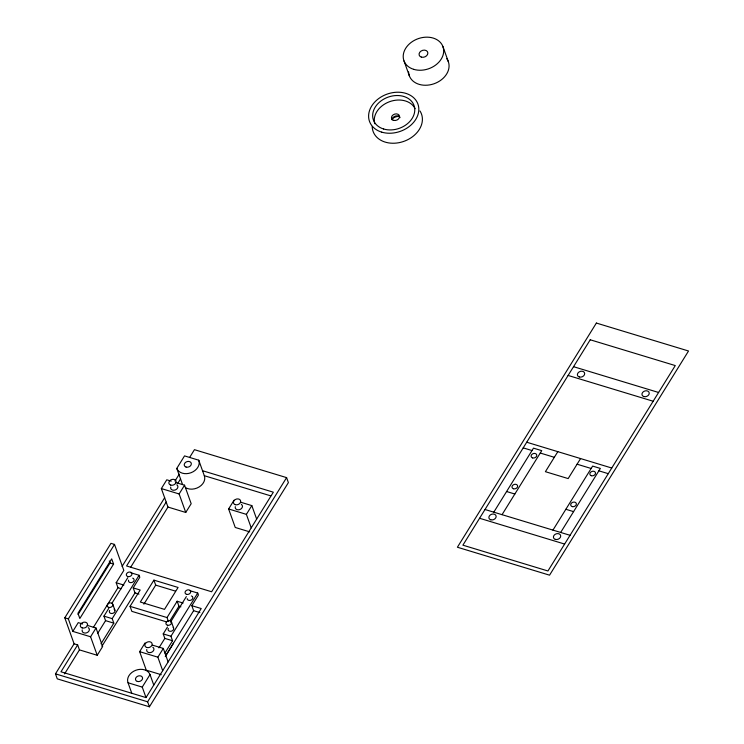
<?xml version="1.0" encoding="UTF-8"?>
<svg xmlns="http://www.w3.org/2000/svg" width="744" height="744" viewBox="0 0 744 744"><rect width="100%" height="100%" fill="white"/><g stroke="black" fill="none" stroke-linecap="round" stroke-linejoin="round"><path stroke-width="1.12" d="M189.581 457.523L194.444 449.674L286.598 477.62L288.393 482.624L149.423 706.8L57.26 678.854L55.474 673.85L74.093 643.811L64.793 617.818L110.958 543.343L114.511 544.413L123.82 570.416L116.176 582.738L117.971 587.741L93.298 627.536M74.093 643.811L77.655 644.89L79.441 649.884L97.213 655.278L90.591 636.78L72.819 631.386L68.346 618.896L114.511 544.413M78.083 614.507L110.038 562.994L109.275 560.911M113.59 564.073L79.831 618.496L77.953 613.251L111.684 558.874L113.59 564.073L110.038 562.994M72.819 631.386L78.25 622.626L82.696 623.974M130.805 567.04L167.977 507.064L161.355 488.576L166.786 479.806L171.232 481.154M182.327 483.916L176.784 468.413L184.54 455.895L198.76 460.211L204.312 475.704A11.727 9.012 -19.7 0 1 199.28 486.874A11.727 9.012 -19.7 0 1 185.414 487.571M122.09 566.389L164.647 497.736M174.989 481.061L179.239 474.188M77.655 644.89L60.971 671.795L146.01 697.593L201.224 608.536L191.84 605.69L198.434 595.051L197.718 593.052L189.99 590.708M166.182 502.07L126.573 565.97L211.622 591.759L273.346 492.193L202.517 470.71M177.565 483.712L180.541 478.913M64.551 673.915L79.441 649.884M90.591 636.78L96.023 628.02L87.141 625.323M167.977 507.064L185.749 512.458L179.127 493.96L184.559 485.2L175.668 482.503M97.641 633.423L105.564 620.645L103.955 616.144L108.838 608.257M111.898 603.328L127.782 577.697M101.007 643.793L113.813 623.146L112.195 618.645L139.091 575.27L130.842 572.768M101.909 646.294L134.999 592.903L133.213 587.909L139.807 577.27L139.091 575.27M97.213 655.278L102.644 646.517L96.023 628.02M185.749 512.458L191.18 503.697L184.559 485.2M166.637 621.91L131.846 611.354L130.051 606.351L140.179 590.02L133.213 587.909M153.906 580.134L140.328 602.036L164.508 609.373L178.086 587.462L153.906 580.134L155.701 585.128L143.89 604.184M161.271 674.706L146.27 670.158L139.649 651.66L145.08 642.9M249.686 531.848L235.244 527.468L228.622 508.97L234.053 500.21M168.46 621.566L167.028 617.567L177.146 601.236L183.117 603.049M170.004 620.645L178.941 606.23L177.146 601.236M158.956 647.866L164.824 638.399L163.215 633.907L167.474 627.034M170.516 622.124L186.344 596.595M162.694 670.679L157.868 657.184L163.299 648.424L152.585 645.169M251.23 527.868L246.394 514.364L251.825 505.604L240.721 502.237M164.917 653.055L172.552 640.742L170.943 636.241L197.718 593.052M146.01 697.593L142.253 687.093L150.018 674.576A11.727 9.012 -19.7 0 0 135.799 670.27A11.727 9.012 -19.7 0 0 128.033 682.778L131.79 693.278M165.819 655.548L193.626 610.684L191.84 605.69M165.28 656.645L173.445 643.244M149.423 706.8L147.628 701.797L286.598 477.62M493.793 512.17L533.485 448.148L541.734 450.65L502.042 514.671M557.823 451.664L545.408 471.687L568.165 478.587L580.58 458.564M552.95 530.109L592.633 466.088L600.361 468.432L560.669 532.453M573.54 366.69L658.589 392.479M568.109 375.45L653.158 401.239M526.715 442.224L611.763 468.023M523.218 447.879L531.997 450.538M540.246 453.04L554.327 457.309M577.084 464.209L591.154 468.478M598.874 470.822L608.257 473.668M565.859 509.287L573.587 511.621M506.599 491.524L514.839 494.025M485.014 509.51L570.053 535.299M479.582 518.27L564.622 544.059M204.312 475.704L270.704 495.848M161.355 488.576L179.127 493.96M228.622 508.97L246.394 514.364M155.701 585.128L175.482 591.127M116.176 582.738L123.867 585.072M117.971 587.741L121.263 588.736M134.999 592.903L138.979 594.112M178.941 606.23L180.932 606.834M193.626 610.684L199.885 612.582M130.051 606.351L167.028 617.567M163.215 633.907L170.943 636.241M103.955 616.144L112.195 618.645M164.824 638.399L172.552 640.742M105.564 620.645L113.813 623.146M64.793 617.818L68.346 618.896M139.649 651.66L157.868 657.184M128.033 682.778L142.253 687.093M55.474 673.85L147.628 701.797M442.875 46.454L448.251 61.454M404.02 60.962L409.395 75.953M251.825 505.604L256.661 519.098M171.39 621.807L173.538 627.815M163.299 648.424L168.125 661.918M150.018 674.576L153.775 685.075M112.744 604.184L114.892 610.182M446.753 58.683A20.739 15.931 -19.7 0 1 433.892 83.812A20.739 15.931 -19.7 0 1 408.577 71.861M419.979 110.958A25.715 19.753 -19.7 0 1 403.108 141.62A25.715 19.753 -19.7 0 1 372.195 126.638M391.688 119.393A7.877 6.054 -19.7 0 1 398.97 116.399M374.781 123.746A21.567 16.573 -19.7 0 1 389.391 101.761A21.567 16.573 -19.7 0 1 415.106 108.698M392.181 119.951A4.148 3.19 -19.7 0 1 395.427 116.092A4.148 3.19 -19.7 0 1 400.058 117.608M176.793 484.818A3.729 2.864 -19.7 0 1 175.305 489.961A3.729 2.864 -19.7 0 1 170.729 487.078M241.354 504.395A3.729 2.864 -19.7 0 1 239.866 509.547A3.729 2.864 -19.7 0 1 235.29 506.664M88.257 627.638A3.729 2.864 -19.7 0 1 86.769 632.781A3.729 2.864 -19.7 0 1 82.203 629.898M192.445 596.632A2.902 2.232 -19.7 0 1 190.827 600.231A2.902 2.232 -19.7 0 1 187.19 598.595M191.385 595.963A2.902 2.232 -19.7 0 1 191.98 596.232M173.185 627.341A2.902 2.232 -19.7 0 1 171.222 631.238A2.902 2.232 -19.7 0 1 168.302 628.447M133.715 578.823A2.902 2.232 -19.7 0 1 131.735 582.533A2.902 2.232 -19.7 0 1 128.545 580.181M132.655 578.153A2.902 2.232 -19.7 0 1 133.25 578.423M114.13 609.271A2.902 2.232 -19.7 0 1 114.39 612.321A2.902 2.232 -19.7 0 1 110.605 613.307A2.902 2.232 -19.7 0 1 109.684 610.443M152.818 647.215A3.729 2.864 -19.7 0 1 151.33 652.367A3.729 2.864 -19.7 0 1 146.763 649.475M198.76 460.211A11.727 9.012 -19.7 0 1 191.003 472.728A11.727 9.012 -19.7 0 1 176.784 468.413M596.372 323.054L457.402 547.231L549.556 575.177L688.526 351.001L596.372 323.054M590.225 339.776L462.898 545.175L547.937 570.974L675.273 365.574L590.225 339.776M413.748 69.35A20.739 15.931 -19.7 0 0 443.694 50.555A20.739 15.931 -19.7 0 0 412.901 41.218A20.739 15.931 -19.7 0 0 413.748 69.35M421.337 57.111A4.51 3.469 -19.7 0 0 427.856 53.019A4.51 3.469 -19.7 0 0 421.16 50.992A4.51 3.469 -19.7 0 0 421.337 57.111M393.716 120.361A4.148 3.19 -19.7 0 0 399.547 116.417A4.148 3.19 -19.7 0 0 393.251 114.781A4.148 3.19 -19.7 0 0 393.716 120.361M381.691 132.134A25.715 19.753 -19.7 0 0 418.816 108.819A25.715 19.753 -19.7 0 0 380.64 97.241A25.715 19.753 -19.7 0 0 381.691 132.134M383.625 129A21.567 16.573 -19.7 0 0 414.771 109.452A21.567 16.573 -19.7 0 0 382.751 99.733A21.567 16.573 -19.7 0 0 383.625 129M82.203 627.927A3.729 2.864 -19.7 0 0 87.597 624.542A3.729 2.864 -19.7 0 0 82.054 622.858A3.729 2.864 -19.7 0 0 82.203 627.927M235.299 504.683A3.729 2.864 -19.7 0 0 240.693 501.298A3.729 2.864 -19.7 0 0 235.15 499.624A3.729 2.864 -19.7 0 0 235.299 504.683M186.521 594.344A2.902 2.232 -19.7 0 0 190.715 591.712A2.902 2.232 -19.7 0 0 186.4 590.401A2.902 2.232 -19.7 0 0 186.521 594.344M167.623 625.258A2.902 2.232 -19.7 0 0 171.566 622.365A2.902 2.232 -19.7 0 0 167.065 621.398A2.902 2.232 -19.7 0 0 167.623 625.258M127.791 576.535A2.902 2.232 -19.7 0 0 131.986 573.903A2.902 2.232 -19.7 0 0 127.67 572.592A2.902 2.232 -19.7 0 0 127.791 576.535M108.671 607.383A2.902 2.232 -19.7 0 0 112.856 604.751A2.902 2.232 -19.7 0 0 108.55 603.449A2.902 2.232 -19.7 0 0 108.671 607.383M146.763 647.503A3.729 2.864 -19.7 0 0 152.157 644.118A3.729 2.864 -19.7 0 0 146.615 642.435A3.729 2.864 -19.7 0 0 146.763 647.503M170.739 485.107A3.729 2.864 -19.7 0 0 176.133 481.721A3.729 2.864 -19.7 0 0 170.59 480.038A3.729 2.864 -19.7 0 0 170.739 485.107M186.065 467.065A3.646 2.809 -19.7 0 0 191.338 463.754A3.646 2.809 -19.7 0 0 185.916 462.117A3.646 2.809 -19.7 0 0 186.065 467.065M137.315 681.439A3.646 2.809 -19.7 0 0 142.588 678.128A3.646 2.809 -19.7 0 0 137.166 676.482A3.646 2.809 -19.7 0 0 137.315 681.439M579.288 376.985A3.729 2.864 -19.7 0 0 584.682 373.6A3.729 2.864 -19.7 0 0 579.139 371.916A3.729 2.864 -19.7 0 0 579.288 376.985M572.415 506.636A2.902 2.232 -19.7 0 0 576.358 503.744A2.902 2.232 -19.7 0 0 571.857 502.777A2.902 2.232 -19.7 0 0 572.415 506.636M555.312 539.381A3.729 2.864 -19.7 0 0 560.706 535.996A3.729 2.864 -19.7 0 0 555.164 534.313A3.729 2.864 -19.7 0 0 555.312 539.381M490.752 519.796A3.729 2.864 -19.7 0 0 496.146 516.41A3.729 2.864 -19.7 0 0 490.603 514.736A3.729 2.864 -19.7 0 0 490.752 519.796M591.313 475.723A2.902 2.232 -19.7 0 0 595.507 473.091A2.902 2.232 -19.7 0 0 591.192 471.78A2.902 2.232 -19.7 0 0 591.313 475.723M513.453 488.761A2.902 2.232 -19.7 0 0 517.647 486.13A2.902 2.232 -19.7 0 0 513.341 484.828A2.902 2.232 -19.7 0 0 513.453 488.761M532.583 457.913A2.902 2.232 -19.7 0 0 536.777 455.282A2.902 2.232 -19.7 0 0 532.462 453.97A2.902 2.232 -19.7 0 0 532.583 457.913M643.848 396.561A3.729 2.864 -19.7 0 0 649.242 393.176A3.729 2.864 -19.7 0 0 643.7 391.493A3.729 2.864 -19.7 0 0 643.848 396.561"/></g></svg>
